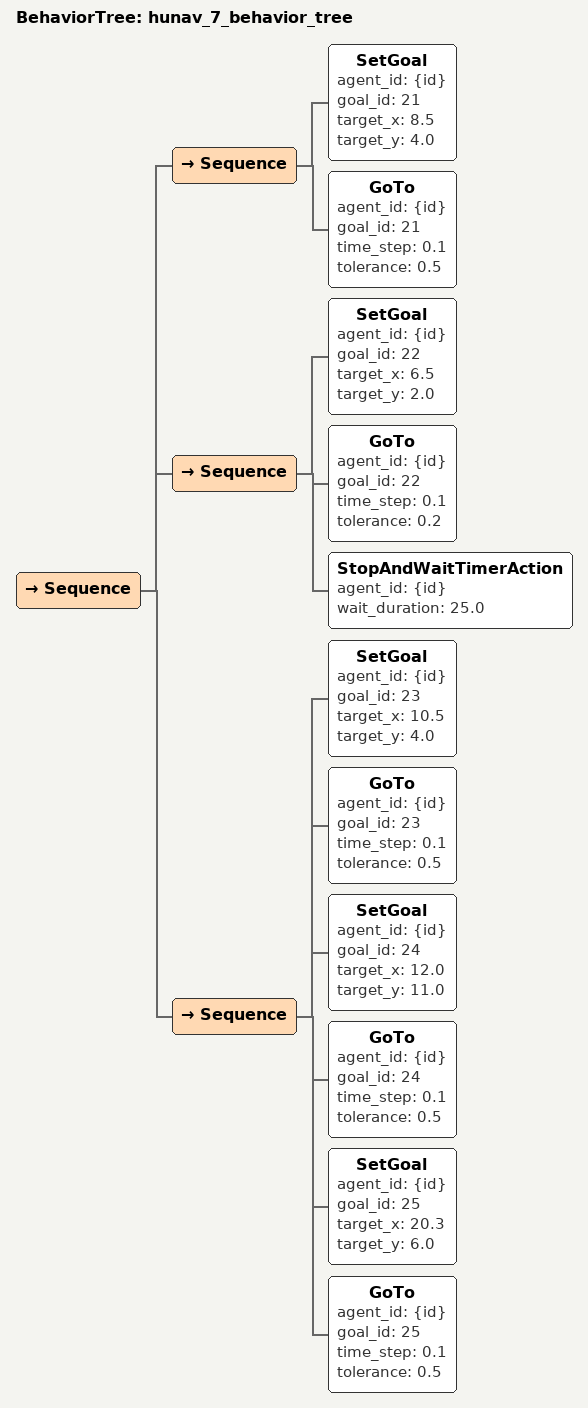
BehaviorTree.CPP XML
<?xml version="1.0" encoding="UTF-8"?>
<root main_tree_to_execute="hunav_7_behavior_tree" BTCPP_format="4">
  <include ros_pkg="arena_simulation_setup" path="configs/hunav/behavior_trees/BTRegularNav.xml"/>
  <BehaviorTree ID="hunav_7_behavior_tree">
    <Sequence>
      <Sequence>
        <SetGoal agent_id="{id}" goal_id="21" target_x="8.5" target_y="4.0" />
        <GoTo agent_id="{id}" goal_id="21" time_step="0.1" tolerance="0.5" />
      </Sequence>
      <Sequence>
        <SetGoal agent_id="{id}" goal_id="22" target_x="6.5" target_y="2.0" />
        <GoTo agent_id="{id}" goal_id="22" time_step="0.1" tolerance="0.2" />
        <StopAndWaitTimerAction agent_id="{id}" wait_duration="25.0" />
      </Sequence>
      <Sequence>
        <SetGoal agent_id="{id}" goal_id="23" target_x="10.5" target_y="4.0" />
        <GoTo agent_id="{id}" goal_id="23" time_step="0.1" tolerance="0.5" />
        <SetGoal agent_id="{id}" goal_id="24" target_x="12.0" target_y="11.0" />
        <GoTo agent_id="{id}" goal_id="24" time_step="0.1" tolerance="0.5" />
        <SetGoal agent_id="{id}" goal_id="25" target_x="20.3" target_y="6.0" />
        <GoTo agent_id="{id}" goal_id="25" time_step="0.1" tolerance="0.5" />
      </Sequence>
    </Sequence>
  </BehaviorTree>
</root>
